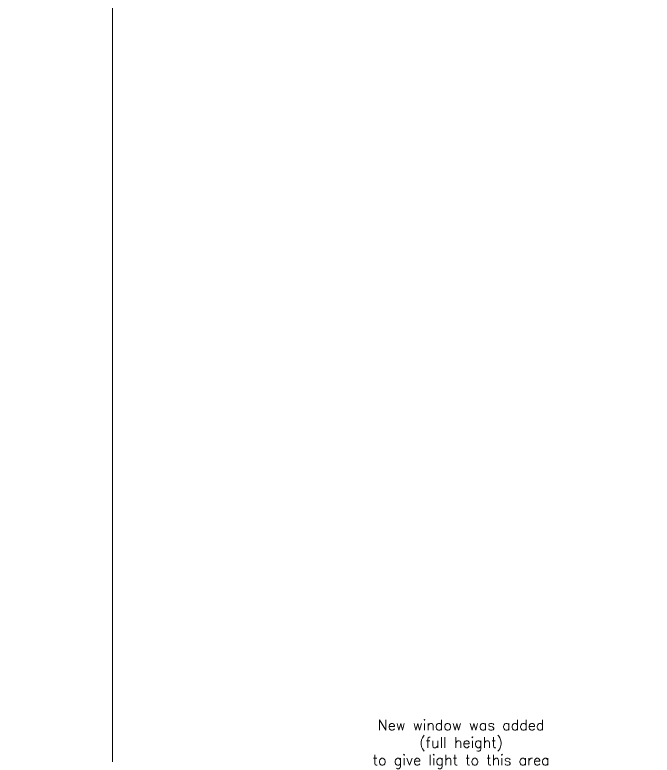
# Model space of a CAD drawing. Header units: inches. Extents: x -501855 to 57169, y -29325 to 19878.
# Drawn here: x -13815 to -4694, y -1326 to 9276 of the extents above; entities that cross this region are included whole.
import ezdxf
from ezdxf import colors
from ezdxf.entities.mleader import LeaderData, LeaderLine
from ezdxf.math import Vec2, Vec3

# ---------------------------------------------------------------- set-up
doc = ezdxf.new("R2010")
doc.units = ezdxf.units.IN
doc.header["$LTSCALE"] = 25
doc.header["$MEASUREMENT"] = 0
doc.linetypes.add('DASHDOT', pattern=[25.4, 12.7, -6.35, 0, -6.35])
for name, color, linetype, lineweight in [('00-Ground Floor$0$72_EGR_BASE_TEXT', 252, 'Continuous', 5), ('00-Ground Floor$0$Frame', 252, 'Continuous', 9), ('E-LITE-CLNG-CNDT', 6, 'DASHDOT', 35), ('E-POWR-TEXT', 6, 'Continuous', 25)]:
    doc.layers.add(name, color=color, linetype=linetype, lineweight=lineweight)
doc.styles.add('00-Ground Floor$0$SIMPLEX', font='SIMPLEX.shx', dxfattribs={"height": 150})
doc.styles.add('DC_Elc_Romans', font='elc_romans.shx', dxfattribs={"width": 0.7})

# ---------------------------------------------------------------- blocks, each defined once
blk = doc.blocks.new('00-Ground Floor')
at = {"layer": '00-Ground Floor$0$Frame'}
blk.add_line((-12418, 19878, 0), (-12418, -29325, 0), dxfattribs=at)
at = {"layer": '00-Ground Floor$0$72_EGR_BASE_TEXT', "insert": (-7428, -820, 0), "char_height": 150, "attachment_point": 2, "style": '00-Ground Floor$0$SIMPLEX'}
blk.add_mtext('New window was added\\P(full height)\\Pto give light to this area', dxfattribs=at)

msp = doc.modelspace()

# ---------------------------------------------------------------- block references
at = {"layer": 'E-LITE-CLNG-CNDT'}
msp.add_blockref('00-Ground Floor', (0, 0), dxfattribs=at)

# ---------------------------------------------------------------- leaders
at = {"layer": 'E-POWR-TEXT'}
ml = msp.add_multileader_mtext('Standard', dxfattribs=at)
ml.set_content('CABLE TRAY FOR\\PLOW CURRENT DATA\\PCABLES ', color=256, style='DC_Elc_Romans')
ml.set_leader_properties(color=45)
ml.build(insert=Vec2(0, 0))
ml.multileader.update_dxf_attribs({"dogleg_length": 2, "arrow_head_size": 200, "scale": 100})
ctx = ml.context
ctx.base_point, ctx.scale, ctx.char_height, ctx.arrow_head_size, ctx.landing_gap_size, ctx.plane_origin = Vec3(25909, 4524), 100, 200, 200, 200, Vec3(31500, 4338)
ctx.text_align_type = 2
notes = []
notes.append((ctx, [(1, (1, 1, 0), (28540, 4524), (-1, 0), 84.7, [(2, [(30563, -2602)], 0, [])])]))
ctx.mtext.insert, ctx.mtext.width, ctx.mtext.alignment, ctx.mtext.flow_direction = Vec3(28256, 4624), 5291.74, 3, 5
ml = msp.add_multileader_mtext('Standard', dxfattribs=at)
ml.set_content('CABLE TRAY  FOR POWER \\PFEEDER AND HOME RUN', color=256, style='DC_Elc_Romans')
ml.set_leader_properties(color=45)
ml.build(insert=Vec2(0, 0))
ml.multileader.update_dxf_attribs({"dogleg_length": 2, "arrow_head_size": 200, "scale": 100})
ctx = ml.context
ctx.base_point, ctx.scale, ctx.char_height, ctx.arrow_head_size, ctx.landing_gap_size, ctx.plane_origin = Vec3(24331, 2283, 0), 100, 200, 200, 200, Vec3(30563, 2097, 0)
ctx.text_align_type = 2
notes.append((ctx, [(1, (1, 1, 0), (27603, 2283, 0), (-1, 0), 84.7, [(2, [(29113, -1112, 0)], 0, [])])]))
ctx.mtext.insert, ctx.mtext.width, ctx.mtext.alignment, ctx.mtext.flow_direction = Vec3(27318, 2383, 0), 5291.74, 3, 5
for ctx, leaders in notes:
    for number, flags, end, landing, length, lines in leaders:
        leader = LeaderData()
        leader.index, (leader.has_last_leader_line, leader.has_dogleg_vector, leader.attachment_direction) = number, flags
        leader.last_leader_point, leader.dogleg_vector, leader.dogleg_length = Vec3(end), Vec3(landing), length
        for number, points, colour, breaks in lines:
            line = LeaderLine()
            line.index, line.vertices, line.color, line.breaks = number, Vec3.list(points), colors.encode_raw_color(colour), breaks
            leader.lines.append(line)
        ctx.leaders.append(leader)

doc.saveas('drawing.dxf')
